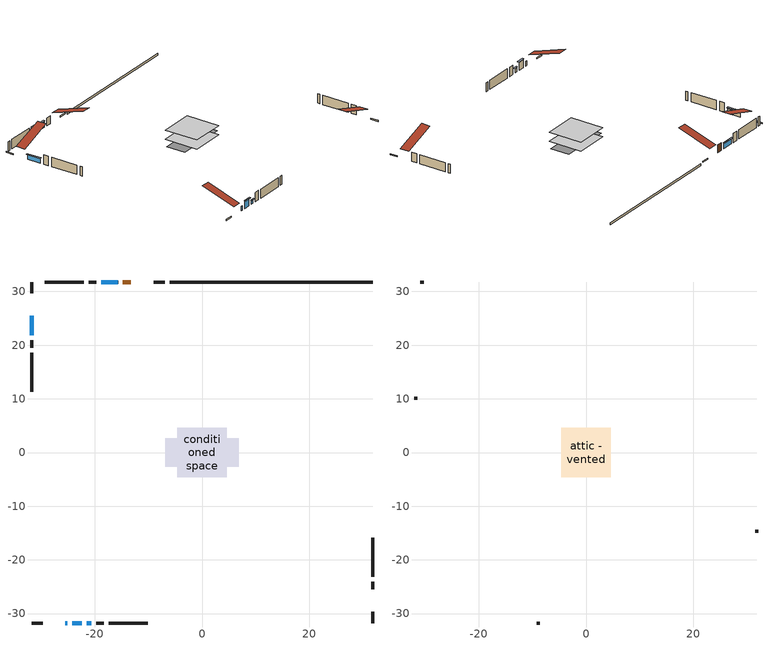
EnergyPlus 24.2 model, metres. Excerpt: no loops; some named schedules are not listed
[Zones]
conditioned space
 floor adiabatic (Floor2 construction): -4.24,-4.24 -4.24,4.24 4.24,4.24 4.24,-4.24 z0.46
 floor adiabatic (AdiabaticFloorConstruction): -4.6,-4.6 -4.6,4.6 4.6,4.6 4.6,-4.6 z0.46
 floor foundation (Slab1 construction): -6.81,-2.64 -6.81,2.64 6.81,2.64 6.81,-2.64 z0
 wall outside (RimJoist1 construction): -6.98,31.76 -9.03,31.76 / -31.76,-31.76 -29.71,-31.76 / -31.76,31.76 -31.76,29.71 / 31.76,-31.76 31.76,-29.71 z0.46:0.76
 wall outside (AdiabaticWallConstruction 1): -13.24,31.76 -14.72,31.76 z0.46:2.49
 wall outside (AdiabaticWallConstruction): -25.49,-31.76 -25.07,-31.76 / -31.76,25.49 -31.76,21.83 z0.46:1.68; -15.64,31.76 -18.79,31.76 z0.46:1.91; -24.15,-31.76 -22.37,-31.76 z0.46:2.47; -21.44,-31.76 -20.65,-31.76 z0.46:1.5
 wall outside (Wall1 construction): -19.72,31.76 -21.11,31.76 / -19.73,-31.76 -18.34,-31.76 / -31.76,20.9 -31.76,19.51 / 31.76,-25.49 31.76,-24.1 z0.46:2.9
 wall outside (Wall2 construction): -22.04,31.76 -29.32,31.76 / -17.41,-31.76 -10.13,-31.76 / -31.76,18.58 -31.76,11.3 / 31.76,-23.17 31.76,-15.89 z0.46:2.9
 wall foundation (FoundationWall1 construction): 31.76,31.76 -6.05,31.76 z0:0.46
 window (WindowConstruction 4): -25.49,-31.76 -25.08,-31.76 z0.46:1.68
 window (WindowConstruction): -15.65,31.76 -18.79,31.76 z0.46:1.91
 window (WindowConstruction 1): -24.15,-31.76 -22.37,-31.76 z0.46:2.47
 window (WindowConstruction 2): -21.44,-31.76 -20.66,-31.76 z0.46:1.5
 window (WindowConstruction 3): -31.76,25.49 -31.76,21.83 z0.46:1.68
 door (Door): -13.25,31.76 -14.72,31.76 z0.46:2.49
 ceiling adiabatic (AdiabaticFloorConstruction): 4.6,-4.6 4.6,4.6 -4.6,4.6 -4.6,-4.6 z0.46
attic - vented
 floor to conditioned space (Floor1 construction Reversed): -4.6,-4.6 -4.6,4.6 4.6,4.6 4.6,-4.6 z2.9
 wall outside (Wall3 construction): -30.25,31.76 -30.83,31.76 / -9.2,-31.76 -8.62,-31.76 / -31.76,10.37 -31.76,9.79 / 31.76,-14.96 31.76,-14.38 z0.46:2.9
 roof outside (Roof1 construction): -12.32,31.76,2.9 -12.32,22.8,5.88 -9.96,22.8,5.88 -9.96,31.76,2.9; -26.42,-31.76,2.9 -26.42,-22.8,5.88 -28.78,-22.8,5.88 -28.78,-31.76,2.9; -31.76,26.42,2.9 -22.8,26.42,5.88 -22.8,28.78,5.88 -31.76,28.78,2.9; 31.76,-26.42,2.9 22.8,-26.42,5.88 22.8,-28.78,5.88 31.76,-28.78,2.9
shading: -18.99,31.76 -15.44,31.76 -15.44,32.17 -18.99,32.17 z2.11; -22.17,-31.76 -24.35,-31.76 -24.35,-32.17 -22.17,-32.17 z2.67; -20.45,-31.76 -21.64,-31.76 -21.64,-32.17 -20.45,-32.17 z1.7; -31.76,21.63 -31.76,25.69 -32.17,25.69 -32.17,21.63 z1.88
[Building]
Building 1: Terrain=Suburbs
[Site:Location]
Ottawa Intl AP_ON: Latitude {deg}=45.32; Longitude {deg}=-75.67; Time Zone {hr}=-5; Elevation {m}=115; Keep Site Location Information=Yes
[Site:GroundTemperature:Shallow]
1.18808, -1.19398, -1.38475, -0.254337, 4.28362, 8.80044, 12.7163, 15.1969, 15.4076, 13.3901, 9.57408, 5.19582
[Site:WaterMainsTemperature]
Calculation Method=Schedule; Temperature Schedule=mains temperature schedule
[Material] Roughness=Rough; Thermal Absorptance=0.9
Name | Thickness {m} | Conductivity {W/m-K} | Density {kg/m3} | Specific Heat {J/kg-K} | Solar Absorptance | Visible Absorptance
asphalt or fiberglass shingles | 0.00635 | 0.162714 | 1121.4 | 1465.45 | 0.4 | 0.4
ceiling loosefill ins | 0.254 | 0.0480833 | 16.02 | 1046.75 | 0.7 | 0.7
ceiling stud and cavity | 0.1397 | 0.0822147 | 65.682 | 1177.47 | 0.7 | 0.7
concrete 4.0 in. | 0.1016 | 1.803125 | 2242.8 | 837.4 | 0.7 | 0.7
concrete 8.0 in. | 0.2032 | 1.803125 | 2242.8 | 837.4 | 0.7 | 0.7
door material | 0.04445 | 0.053851 | 512.64 | 1214.23 | 0.7 | 0.7
exterior vertical ins | 0.0858593 | 0.029427 | 32.04 | 1214.23 | 0.7 | 0.7
floor covering | 0.0127 | 0.0433444 | 54.468 | 1339.84 | 0.6 | 0.6
floor rigid ins; wall rigid ins | 0.512978 | 0.029427 | 32.04 | 1214.23 | 0.7 | 0.7
floor stud and cavity | 0.1397 | 0.160311 | 92.3553 | 1139.71 | 0.7 | 0.7
floor stud and cavity 1 | 0.1397 | 1.75129 | 37.0049 | 1207.88 | 0.7 | 0.7
furniture material conditioned space 1 | 0.1524 | 0.115458 | 640.8 | 1214.23 | 0.6 | 0.6
gypsum board | 0.0127 | 0.160291 | 801 | 837.4 | 0.6 | 0.6
gypsum board 1 | 0.0127 | 0.160291 | 801 | 837.4 | 0.7 | 0.7
osb sheathing 0.5 in. | 0.0127 | 0.115458 | 512.64 | 1214.23 | 0.7 | 0.7
osb sheathing 0.75 in. | 0.01905 | 0.115458 | 512.64 | 1214.23 | 0.7 | 0.7
osb sheathing 2.0 in. | 0.0508 | 0.115458 | 512.64 | 1214.23 | 0.7 | 0.7
rim joist rigid ins | 0.051816 | 0.029427 | 32.04 | 1214.23 | 0.7 | 0.7
rim joist stud and cavity | 0.0508 | 0.0570632 | 125.044 | 1163.47 | 0.6 | 0.6
slab rigid ins | 0.00025908 | 0.029427 | 32.04 | 1214.23 | 0.7 | 0.7
wall stud and cavity | 0.1397 | 0.0918269 | 139.0536 | 1170.24 | 0.7 | 0.7
wall stud and cavity 1 | 0.1397 | 0.086614 | 139.0536 | 1170.24 | 0.7 | 0.7
wall stud and cavity 2 | 0.0889 | 6.9971 | 50.32683 | 1063.81 | 0.6 | 0.6
wall stud and cavity 3 | 0.0889 | 0.380278 | 52.3479 | 1209.89 | 0.7 | 0.7
wall stud and cavity 4 | 0.0889 | 0.391764 | 83.0341 | 1211.67 | 0.7 | 0.7
wood siding | 0.0254 | 0.102417 | 544.68 | 1172.36 | 0.4 | 0.4
wood siding 1 | 0.00254 | 0.102417 | 544.68 | 1172.36 | 0.4 | 0.4
wood siding 2; wood siding 3; wood siding 4 | 0.0254 | 0.102417 | 544.68 | 1172.36 | 0.7 | 0.7
[WindowMaterial:SimpleGlazingSystem]
Name | U-Factor {W/m2-K} | Solar Heat Gain Coefficient
WindowMaterial | 2.94007 | 0.65
WindowMaterial 1 | 2.97868 | 0.59
WindowMaterial 2 | 2.95313 | 0.63
WindowMaterial 3 | 2.92076 | 0.67
WindowMaterial 4 | 3.026374 | 0.54
[Construction]
AdiabaticFloorConstruction: floor stud and cavity 1, floor rigid ins, osb sheathing 0.75 in., floor covering
AdiabaticWallConstruction: wood siding 3, wall rigid ins, wall stud and cavity 3, gypsum board
AdiabaticWallConstruction 1: wood siding 4, wall rigid ins, wall stud and cavity 3, gypsum board
Door: door material
Floor1 construction Reversed: gypsum board, ceiling stud and cavity, ceiling loosefill ins
Floor2 construction: floor stud and cavity, osb sheathing 0.75 in., floor covering
FoundationWall1 construction: concrete 8.0 in., gypsum board 1
furniture construction conditioned space 1: furniture material conditioned space 1
PartitionWallConstruction: gypsum board, wall stud and cavity 4, gypsum board
RimJoist1 construction: wood siding 2, rim joist rigid ins, osb sheathing 2.0 in., rim joist stud and cavity
Roof1 construction: asphalt or fiberglass shingles
Slab1 construction: slab rigid ins, concrete 4.0 in.
Wall1 construction: wood siding, osb sheathing 0.5 in., wall stud and cavity, gypsum board
Wall2 construction: wood siding, osb sheathing 0.5 in., wall stud and cavity 1, gypsum board
Wall3 construction: wood siding 1, wall stud and cavity 2
WindowConstruction: WindowMaterial
WindowConstruction 1: WindowMaterial 1
WindowConstruction 2: WindowMaterial 2
WindowConstruction 3: WindowMaterial 3
WindowConstruction 4: WindowMaterial 4
[Zone] Multiplier=1; Part of Total Floor Area=Yes
Name | Volume {m3}
attic - vented | 41.0186
conditioned space | 243.3
[Space]
Name | Zone | Volume {m3}
attic - vented 1 | attic - vented | 41.0186
conditioned space 1 | conditioned space | 243.3
[ZoneInfiltration:EffectiveLeakageArea]
infil attic - vented 1: Zone or Space=attic - vented 1; Schedule=Always On Discrete; Effective Air Leakage Area {cm2}=3562.53; Stack Coefficient=0.000377232; Wind Coefficient=1.31227e-05
[ZoneMixing]
whole house fan mix: Zone or Space=attic - vented; Schedule=Always On Continuous; Design Flow Rate Calculation Method=Flow/Zone; Design Flow Rate {m3/s}=0; Source Zone or Space=conditioned space
[SurfaceProperty:ExposedFoundationPerimeter]
Slab1: Exposed Perimeter Calculation Method=TotalExposedPerimeter; Total Exposed Perimeter {m}=37.803
[InternalMass] Zone or ZoneList=conditioned space; Space or SpaceList=conditioned space 1
Name | Construction | Surface Area {m2}
furniture mass conditioned space 1 | furniture construction conditioned space 1 | 91.3601
partition wall mass | PartitionWallConstruction | 156.5
[Lights]
interior lighting: Zone or ZoneList or Space or SpaceList=conditioned space 1; Schedule=interior lighting schedule; Design Level Calculation Method=LightingLevel; Lighting Level {W}=343.2; Return Air Fraction=0; Fraction Radiant=0.6; Fraction Visible=0.2; Fraction Replaceable=1
[People]
occupants: Zone or ZoneList or Space or SpaceList=conditioned space 1; Number of People Schedule=occupants schedule; Number of People Calculation Method=People; Number of People=3; Fraction Radiant=0.314171; Sensible Heat Fraction=0.56303; Activity Level Schedule=occupants activity schedule; Carbon Dioxide Generation Rate {m3/s-W}=0; Enable ASHRAE 55 Comfort Warnings=No; Mean Radiant Temperature Calculation Type=EnclosureAveraged
[ElectricEquipment] Zone or ZoneList or Space or SpaceList=conditioned space 1; Design Level Calculation Method=EquipmentLevel
Name | Schedule | Design Level {W} | Fraction Latent | Fraction Radiant | Fraction Lost
clothes dryer | clothes dryer schedule | 140.772 | 0.015 | 0.081 | 0.85
clothes washer | clothes washer schedule | 32.1985 | 0.03 | 0.162 | 0.7
cooking range | cooking range schedule | 215.147 | 0.08 | 0.432 | 0.2
dishwasher | dishwasher schedule | 66.8632 | 0.3 | 0.18 | 0.4
fridge | fridge schedule | 72.9452 | 0 | 0.6 | 0
mech vent bath fan 0 | mech vent bath fan 0 schedule | 43 | 0 | 0 | 1
mech vent house fan | mech vent house fan schedule | 0 | 0 | 0 | 1
mech vent house fan cfis | mech vent house fan cfis schedule | 0 | 0 | 0 | 0
mech vent range fan 0 | mech vent range fan 0 schedule | 43 | 0 | 0 | 1
misc plug loads | misc plug loads schedule | 494.7 | 0.045 | 0.513 | 0.1
whole house fan | Always On Discrete | 0 | 0 | 0 | 1
[OtherEquipment] Zone or ZoneList or Space or SpaceList=conditioned space 1; Design Level Calculation Method=EquipmentLevel
Name | Fuel Type | Schedule | Design Level {W} | Fraction Latent | Fraction Radiant | Fraction Lost
clothes dryer 1 | Electricity | clothes dryer schedule | 0 | 0.015 | 0.081 | 0.85
cooking range 1 | Electricity | cooking range schedule | 0 | 0.08 | 0.432 | 0.2
general water use latent | None | general water use schedule | 62.594 | 1 | 0 | 0
general water use sensible | None | general water use schedule | -61.6891 | 0 | 0.6 | 0
mech vent house fan latent load | None | Always On Discrete | 0 | 1 | 0 | 0
mech vent house fan sensible load | None | Always On Discrete | 0 | 0 | 0 | 0
water heater energy adjustment1 | Electricity | Always On Discrete | 0.01 | 0 | 0 | 1
[ZoneInfiltration:DesignFlowRate] Zone or ZoneList or Space or SpaceList=conditioned space 1; Schedule=Always On Discrete; Design Flow Rate Calculation Method=Flow/Zone; Design Flow Rate {m3/s}=0
infil flow; natural vent flow; whole house fan flow
[ZoneControl:Thermostat]
conditioned space Thermostat: Zone or ZoneList=conditioned space; Control Type Schedule=conditioned space Thermostat Schedule; Control 1=conditioned space temperature setpoint; Temperature Difference Between Cutout And Setpoint {deltaC}=0
[ZoneHVAC:Baseboard:Convective:Electric]
electric baseboard: Availability Schedule=Always On Discrete; Heating Design Capacity {W}=10089.9; Efficiency=1
[AirLoopHVAC:UnitarySystem]
unit heater unitary system: Control Type=Load; Controlling Zone or Thermostat Location=conditioned space; Dehumidification Control Type=None; Availability Schedule=Always On Discrete; Supply Fan=unit heater supply fan; Fan Placement=BlowThrough; Supply Air Fan Operating Mode Schedule=unit heater auto fan schedule; Heating Coil=unit heater htg coil; DX Heating Coil Sizing Ratio=1; Use DOAS DX Cooling Coil=No; Minimum Supply Air Temperature {C}=2; Latent Load Control=SensibleOnlyLoadControl; Cooling Supply Air Flow Rate Method=None; Heating Supply Air Flow Rate Method=SupplyAirFlowRate; Heating Supply Air Flow Rate {m3/s}=0.00141584; No Load Supply Air Flow Rate Method=SupplyAirFlowRate; No Load Supply Air Flow Rate {m3/s}=0; No Load Supply Air Flow Rate Control Set To Low Speed=Yes; Maximum Supply Air Temperature {C}=48.8889; Maximum Outdoor Dry-Bulb Temperature for Supplemental Heater Operation {C}=21; Ancillary On-Cycle Electric Power {W}=0; Ancillary Off-Cycle Electric Power {W}=0
[Fan:SystemModel]
unit heater supply fan: Availability Schedule=Always On Discrete; Design Maximum Air Flow Rate {m3/s}=0.00141584; Speed Control Method=Discrete; Electric Power Minimum Flow Rate Fraction=0.2; Design Pressure Rise {Pa}=500; Motor Efficiency=1; Motor In Air Stream Fraction=1; Design Electric Power Consumption {W}=Autosize; Design Power Sizing Method=PowerPerFlow; Electric Power Per Unit Flow Rate {W/(m3/s)}=1e-06; Electric Power Per Unit Flow Rate Per Unit Pressure {W/((m3/s)-Pa)}=1.66667; Fan Total Efficiency=0.7; Motor Loss Radiative Fraction=0; Number of Speeds=1; Speed Flow Fraction 1=1; Speed Electric Power Fraction 1=1
[Coil:Heating:Fuel]
unit heater htg coil: Availability Schedule=Always On Discrete; Fuel Type=NaturalGas; Burner Efficiency=0.3; Nominal Capacity {W}=0.293071; On Cycle Parasitic Electric Load {W}=0; Off Cycle Parasitic Fuel Load {W}=0
[Zone equipment]
conditioned space: electric baseboard, unit heater unitary system
[Foundation:Kiva]
Foundation Kiva 1: Initial Indoor Air Temperature {C}=18; Wall Height Above Grade {m}=0.460004; Wall Depth Below Slab {m}=0.2032; Custom Block Material Name 1=exterior vertical ins; Custom Block Depth 1 {m}=0.460004; Custom Block X Position 1 {m}=0.2159; Custom Block Z Position 1 {m}=0
[Foundation:Kiva:Settings]
Soil Conductivity {W/m-K}=0.849921; Soil Density {kg/m3}=1842.3; Soil Specific Heat {J/kg-K}=418.7; Ground Solar Absorptivity=0.9; Ground Thermal Absorptivity=0.9; Ground Surface Roughness {m}=0.03; Far-Field Width {m}=40; Deep-Ground Boundary Condition=ZeroFlux; Deep-Ground Depth {m}=40; Minimum Cell Dimension {m}=0.2; Maximum Cell Growth Coefficient=3; Simulation Timestep=Timestep
[Exterior:Lights]
exterior lighting: Schedule=exterior lighting schedule; Design Level {W}=75.6
[EnergyManagementSystem:GlobalVariable]
infil_program_Qfan
infil_program_Qinf
natural_vent_program_Qnv
natural_vent_program_Qwhf
[EnergyManagementSystem:Sensor]
Name | Output:Variable or Output:Meter Index Key | Output:Variable or Output:Meter
airflow_gain | infil flow | Infiltration Sensible Heat Gain Energy
airflow_gain_1 | natural vent flow | Infiltration Sensible Heat Gain Energy
airflow_gain_2 | whole house fan flow | Infiltration Sensible Heat Gain Energy
airflow_loss | infil flow | Infiltration Sensible Heat Loss Energy
airflow_loss_1 | natural vent flow | Infiltration Sensible Heat Loss Energy
airflow_loss_2 | whole house fan flow | Infiltration Sensible Heat Loss Energy
clg_load_cond |  | Cooling:EnergyTransfer:Zone:CONDITIONED SPACE
clg_sp_s; clg_sp_s_1 | cooling setpoint | Schedule Value
clothes_dryer_exhaust_0_sch_s | clothes dryer exhaust 0 schedule | Schedule Value
conditioned_space_clg_unmet_s | conditioned space | Zone Cooling Setpoint Not Met Time
conditioned_space_htg_unmet_s | conditioned space | Zone Heating Setpoint Not Met Time
cool_season | cooling season schedule | Schedule Value
fridge_tin_s | conditioned space | Zone Mean Air Temperature
htg_load_cond |  | Heating:EnergyTransfer:Zone:CONDITIONED SPACE
htg_sp_s; htg_sp_s_1 | heating setpoint | Schedule Value
ig_ee_conv | clothes dryer | Electric Equipment Convective Heating Energy
ig_ee_conv_2 | cooking range | Electric Equipment Convective Heating Energy
ig_ee_conv_4 | fridge | Electric Equipment Convective Heating Energy
ig_ee_conv_5 | misc plug loads | Electric Equipment Convective Heating Energy
ig_ee_conv_6 | whole house fan | Electric Equipment Convective Heating Energy
ig_ee_rad | clothes dryer | Electric Equipment Radiant Heating Energy
ig_ee_rad_2 | cooking range | Electric Equipment Radiant Heating Energy
ig_ee_rad_4 | fridge | Electric Equipment Radiant Heating Energy
ig_ee_rad_5 | misc plug loads | Electric Equipment Radiant Heating Energy
ig_ee_rad_6 | whole house fan | Electric Equipment Radiant Heating Energy
ig_lgt_conv | interior lighting | Lights Convective Heating Energy
ig_lgt_rad | interior lighting | Lights Radiant Heating Energy
ig_lgt_vis | interior lighting | Lights Visible Radiation Heating Energy
ig_oe_conv | clothes dryer 1 | Other Equipment Convective Heating Energy
ig_oe_conv_1 | cooking range 1 | Other Equipment Convective Heating Energy
ig_oe_conv_2 | general water use latent | Other Equipment Convective Heating Energy
ig_oe_conv_3 | general water use sensible | Other Equipment Convective Heating Energy
ig_oe_conv_4 | water heater energy adjustment1 | Other Equipment Convective Heating Energy
ig_oe_rad | clothes dryer 1 | Other Equipment Radiant Heating Energy
ig_oe_rad_1 | cooking range 1 | Other Equipment Radiant Heating Energy
ig_oe_rad_2 | general water use latent | Other Equipment Radiant Heating Energy
ig_oe_rad_3 | general water use sensible | Other Equipment Radiant Heating Energy
ig_oe_rad_4 | water heater energy adjustment1 | Other Equipment Radiant Heating Energy
ig_ppl_conv | occupants | People Convective Heating Energy
ig_ppl_rad | occupants | People Radiant Heating Energy
im_conv | furniture mass conditioned space 1 | Surface Inside Face Convection Heat Gain Energy
im_conv_1 | partition wall mass | Surface Inside Face Convection Heat Gain Energy
im_ig | furniture mass conditioned space 1 | Surface Inside Face Internal Gains Radiation Heat Gain Energy
im_ig_1 | partition wall mass | Surface Inside Face Internal Gains Radiation Heat Gain Energy
im_lgt | furniture mass conditioned space 1 | Surface Inside Face Lights Radiation Heat Gain Energy
im_lgt_1 | partition wall mass | Surface Inside Face Lights Radiation Heat Gain Energy
im_sol | furniture mass conditioned space 1 | Surface Inside Face Solar Radiation Heat Gain Energy
im_sol_1 | partition wall mass | Surface Inside Face Solar Radiation Heat Gain Energy
im_surf | furniture mass conditioned space 1 | Surface Inside Face Net Surface Thermal Radiation Heat Gain Energy
im_surf_1 | partition wall mass | Surface Inside Face Net Surface Thermal Radiation Heat Gain Energy
mech_vent_bath_fan_0_sch_s | mech vent bath fan 0 schedule | Schedule Value
mech_vent_range_fan_0_sch_s | mech vent range fan 0 schedule | Schedule Value
mv_conv | mech vent bath fan 0 | Electric Equipment Convective Heating Energy
mv_conv_1 | mech vent house fan | Electric Equipment Convective Heating Energy
mv_conv_2 | mech vent house fan cfis | Electric Equipment Convective Heating Energy
mv_conv_3 | mech vent range fan 0 | Electric Equipment Convective Heating Energy
mv_conv_4 | mech vent house fan latent load | Other Equipment Convective Heating Energy
mv_conv_5 | mech vent house fan sensible load | Other Equipment Convective Heating Energy
mv_rad | mech vent bath fan 0 | Electric Equipment Radiant Heating Energy
mv_rad_1 | mech vent house fan | Electric Equipment Radiant Heating Energy
mv_rad_2 | mech vent house fan cfis | Electric Equipment Radiant Heating Energy
mv_rad_3 | mech vent range fan 0 | Electric Equipment Radiant Heating Energy
mv_rad_4 | mech vent house fan latent load | Other Equipment Radiant Heating Energy
mv_rad_5 | mech vent house fan sensible load | Other Equipment Radiant Heating Energy
natural_vent_s | natural vent schedule | Schedule Value
out_pb_s |  | Site Outdoor Air Barometric Pressure
out_wt_s |  | Site Outdoor Air Humidity Ratio
site_vw_s |  | Site Wind Speed
ss_back_out | Window1 | Surface Window Shortwave from Zone Back Out Window Heat Transfer Rate
ss_back_out_1 | Window3 | Surface Window Shortwave from Zone Back Out Window Heat Transfer Rate
ss_back_out_2 | Window7 | Surface Window Shortwave from Zone Back Out Window Heat Transfer Rate
ss_back_out_3 | Window8 | Surface Window Shortwave from Zone Back Out Window Heat Transfer Rate
ss_back_out_4 | Window9 | Surface Window Shortwave from Zone Back Out Window Heat Transfer Rate
ss_conv | Door1 | Surface Inside Face Convection Heat Gain Energy
ss_conv_1 | Window1 | Surface Inside Face Convection Heat Gain Energy
ss_conv_2 | Window3 | Surface Inside Face Convection Heat Gain Energy
ss_conv_3 | Window7 | Surface Inside Face Convection Heat Gain Energy
ss_conv_4 | Window8 | Surface Inside Face Convection Heat Gain Energy
ss_conv_5 | Window9 | Surface Inside Face Convection Heat Gain Energy
ss_ig | Door1 | Surface Inside Face Internal Gains Radiation Heat Gain Energy
ss_ig_1 | Window1 | Surface Inside Face Internal Gains Radiation Heat Gain Energy
ss_ig_2 | Window3 | Surface Inside Face Internal Gains Radiation Heat Gain Energy
ss_ig_3 | Window7 | Surface Inside Face Internal Gains Radiation Heat Gain Energy
ss_ig_4 | Window8 | Surface Inside Face Internal Gains Radiation Heat Gain Energy
ss_ig_5 | Window9 | Surface Inside Face Internal Gains Radiation Heat Gain Energy
ss_lgt | Door1 | Surface Inside Face Lights Radiation Heat Gain Energy
ss_sol | Door1 | Surface Inside Face Solar Radiation Heat Gain Energy
ss_surf | Door1 | Surface Inside Face Net Surface Thermal Radiation Heat Gain Energy
ss_surf_1 | Window1 | Surface Inside Face Net Surface Thermal Radiation Heat Gain Energy
ss_surf_2 | Window3 | Surface Inside Face Net Surface Thermal Radiation Heat Gain Energy
ss_surf_3 | Window7 | Surface Inside Face Net Surface Thermal Radiation Heat Gain Energy
ss_surf_4 | Window8 | Surface Inside Face Net Surface Thermal Radiation Heat Gain Energy
ss_surf_5 | Window9 | Surface Inside Face Net Surface Thermal Radiation Heat Gain Energy
ss_trans_in | Window1 | Surface Window Transmitted Solar Radiation Rate
ss_trans_in_1 | Window3 | Surface Window Transmitted Solar Radiation Rate
ss_trans_in_2 | Window7 | Surface Window Transmitted Solar Radiation Rate
ss_trans_in_3 | Window8 | Surface Window Transmitted Solar Radiation Rate
ss_trans_in_4 | Window9 | Surface Window Transmitted Solar Radiation Rate
ss_trans_out | Window1 | Surface Inside Face Initial Transmitted Diffuse Transmitted Out Window Solar Radiation Rate
ss_trans_out_1 | Window3 | Surface Inside Face Initial Transmitted Diffuse Transmitted Out Window Solar Radiation Rate
ss_trans_out_2 | Window7 | Surface Inside Face Initial Transmitted Diffuse Transmitted Out Window Solar Radiation Rate
ss_trans_out_3 | Window8 | Surface Inside Face Initial Transmitted Diffuse Transmitted Out Window Solar Radiation Rate
ss_trans_out_4 | Window9 | Surface Inside Face Initial Transmitted Diffuse Transmitted Out Window Solar Radiation Rate
s_conv | Floor1 | Surface Inside Face Convection Heat Gain Energy
s_conv_1 | Floor2 | Surface Inside Face Convection Heat Gain Energy
s_conv_10 | Wall1:0 | Surface Inside Face Convection Heat Gain Energy
s_conv_11 | Wall1:180 | Surface Inside Face Convection Heat Gain Energy
s_conv_12 | Wall1:270 | Surface Inside Face Convection Heat Gain Energy
s_conv_13 | Wall1:90 | Surface Inside Face Convection Heat Gain Energy
s_conv_14 | Wall2:0 | Surface Inside Face Convection Heat Gain Energy
s_conv_15 | Wall2:180 | Surface Inside Face Convection Heat Gain Energy
s_conv_16 | Wall2:270 | Surface Inside Face Convection Heat Gain Energy
s_conv_17 | Wall2:90 | Surface Inside Face Convection Heat Gain Energy
s_conv_2 | FoundationWall1 | Surface Inside Face Convection Heat Gain Energy
s_conv_3 | inferred conditioned ceiling | Surface Inside Face Convection Heat Gain Energy
s_conv_4 | inferred conditioned floor | Surface Inside Face Convection Heat Gain Energy
s_conv_5 | RimJoist1:0 | Surface Inside Face Convection Heat Gain Energy
s_conv_6 | RimJoist1:180 | Surface Inside Face Convection Heat Gain Energy
s_conv_7 | RimJoist1:270 | Surface Inside Face Convection Heat Gain Energy
s_conv_8 | RimJoist1:90 | Surface Inside Face Convection Heat Gain Energy
s_conv_9 | Slab1 | Surface Inside Face Convection Heat Gain Energy
s_ig | Floor1 | Surface Inside Face Internal Gains Radiation Heat Gain Energy
s_ig_1 | Floor2 | Surface Inside Face Internal Gains Radiation Heat Gain Energy
s_ig_10 | Wall1:0 | Surface Inside Face Internal Gains Radiation Heat Gain Energy
s_ig_11 | Wall1:180 | Surface Inside Face Internal Gains Radiation Heat Gain Energy
s_ig_12 | Wall1:270 | Surface Inside Face Internal Gains Radiation Heat Gain Energy
s_ig_13 | Wall1:90 | Surface Inside Face Internal Gains Radiation Heat Gain Energy
s_ig_14 | Wall2:0 | Surface Inside Face Internal Gains Radiation Heat Gain Energy
s_ig_15 | Wall2:180 | Surface Inside Face Internal Gains Radiation Heat Gain Energy
s_ig_16 | Wall2:270 | Surface Inside Face Internal Gains Radiation Heat Gain Energy
s_ig_17 | Wall2:90 | Surface Inside Face Internal Gains Radiation Heat Gain Energy
s_ig_2 | FoundationWall1 | Surface Inside Face Internal Gains Radiation Heat Gain Energy
s_ig_3 | inferred conditioned ceiling | Surface Inside Face Internal Gains Radiation Heat Gain Energy
s_ig_4 | inferred conditioned floor | Surface Inside Face Internal Gains Radiation Heat Gain Energy
s_ig_5 | RimJoist1:0 | Surface Inside Face Internal Gains Radiation Heat Gain Energy
s_ig_6 | RimJoist1:180 | Surface Inside Face Internal Gains Radiation Heat Gain Energy
s_ig_7 | RimJoist1:270 | Surface Inside Face Internal Gains Radiation Heat Gain Energy
s_ig_8 | RimJoist1:90 | Surface Inside Face Internal Gains Radiation Heat Gain Energy
s_ig_9 | Slab1 | Surface Inside Face Internal Gains Radiation Heat Gain Energy
s_lgt | Floor1 | Surface Inside Face Lights Radiation Heat Gain Energy
s_lgt_1 | Floor2 | Surface Inside Face Lights Radiation Heat Gain Energy
s_lgt_10 | Wall1:0 | Surface Inside Face Lights Radiation Heat Gain Energy
s_lgt_11 | Wall1:180 | Surface Inside Face Lights Radiation Heat Gain Energy
s_lgt_12 | Wall1:270 | Surface Inside Face Lights Radiation Heat Gain Energy
s_lgt_13 | Wall1:90 | Surface Inside Face Lights Radiation Heat Gain Energy
